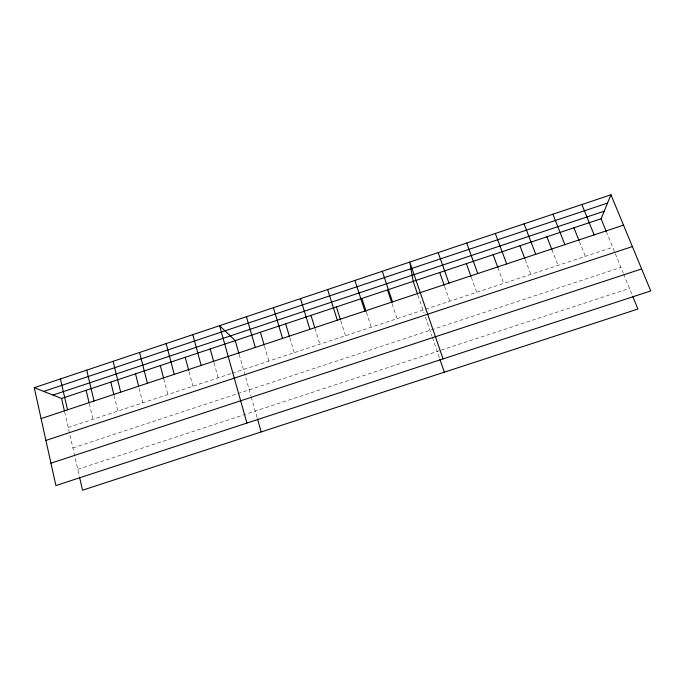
<?xml version="1.0" encoding="UTF-8"?>
<svg xmlns="http://www.w3.org/2000/svg" width="685" height="685" viewBox="0 0 685 685"><rect width="100%" height="100%" fill="white"/><g stroke="black" fill="none" stroke-linecap="round" stroke-linejoin="round"><path stroke-width="0.51" stroke-dasharray="3.42 2.57" d="M68.209 427.491L231.307 373.513M232.318 373.179L612.715 247.294M72.884 447.939L620.918 267.415M77.756 469.268L440.224 350.446M441.226 350.112L629.472 288.402M606.302 231.556L623.256 273.135M623.641 274.094L632.281 295.286M579.433 241.591L585.315 256.361M551.887 249.623L558.018 265.395M525.207 259.598L530.824 274.394M497.875 267.561L503.723 283.367M471.366 277.476L476.726 292.298M444.599 286.364L449.822 301.203M417.918 295.218L424.058 313.105M425.445 317.155L432.029 336.352M432.372 337.354L439.573 358.349M392.12 303.789L397.094 318.653M366.415 312.326L371.261 327.199M340.796 320.828L345.523 335.718M314.963 328.312L319.869 344.204M289.824 337.756L294.31 352.664M264.478 346.173L268.837 361.098M239.211 354.565L250.958 395.913M251.241 396.923L257.235 418.03M214.037 362.922L218.155 377.863M189.077 371.75L192.947 386.212M163.801 379.019L167.825 394.526M139.149 388.326L142.797 402.806M114.061 395.536L117.846 411.06M89.315 403.756L92.989 419.288M64.664 411.942L79.349 476.246"/><path stroke-width="1.03" d="M606.302 231.556L601.087 218.763L610.96 194.788L34.25 387.693L55.896 485.562L650.75 290.945L610.96 194.788M43.677 391.409L607.552 203.068M52.959 395.074L604.196 211.211M34.25 387.693L61.581 398.473L601.087 218.763M41.083 418.603L623.521 225.134M45.912 440.421L632.383 246.557M50.947 463.18L641.639 268.931M632.683 296.262L637.889 309.038L82.543 490.212L79.58 477.248M581.882 204.515L594.143 234.895M573.944 227.805L579.048 240.606M552.915 214.199L564.877 244.613M546.904 236.813L551.887 249.623M524.059 223.858L535.73 254.298M519.966 245.787L524.83 258.613M495.315 233.465L506.694 263.939M493.123 254.726L497.875 267.561M466.682 243.047L477.77 273.555M466.374 263.639L471.015 276.483M438.16 252.585L448.958 283.119M439.719 272.51L444.248 285.371M443.049 358.897L409.75 262.09L413.166 281.364L417.585 294.233M439.916 359.342L444.325 372.186M382.273 271.277L392.514 301.871M387.487 289.918L391.794 302.796M361.894 298.437L366.09 311.332M354.907 280.43L364.874 311.05M336.386 306.931L340.479 319.835M327.635 289.558L337.328 320.203M310.973 315.4L314.655 327.319M300.475 298.643L309.894 329.314M285.645 323.842L289.524 336.763M273.409 307.693L282.562 338.39M260.403 332.242L264.187 345.18M246.437 316.718L255.334 347.441M238.928 353.563L235.255 340.625L219.577 325.7L246.9 423.073M257.517 419.023L261.182 431.935M210.184 348.973L213.754 361.928M192.802 334.657L201.176 365.43M185.207 357.296L188.803 370.722M166.138 343.579L174.247 374.378M160.307 365.584L163.535 377.992M139.569 352.467L147.412 383.283M135.502 373.847L138.627 386.263M113.094 361.32L120.688 392.162M110.782 382.084L113.813 394.509M86.712 370.14L94.05 401.008M86.139 390.296L89.076 402.72M60.434 378.933L67.524 409.827M61.581 398.473L64.424 410.906"/></g></svg>
